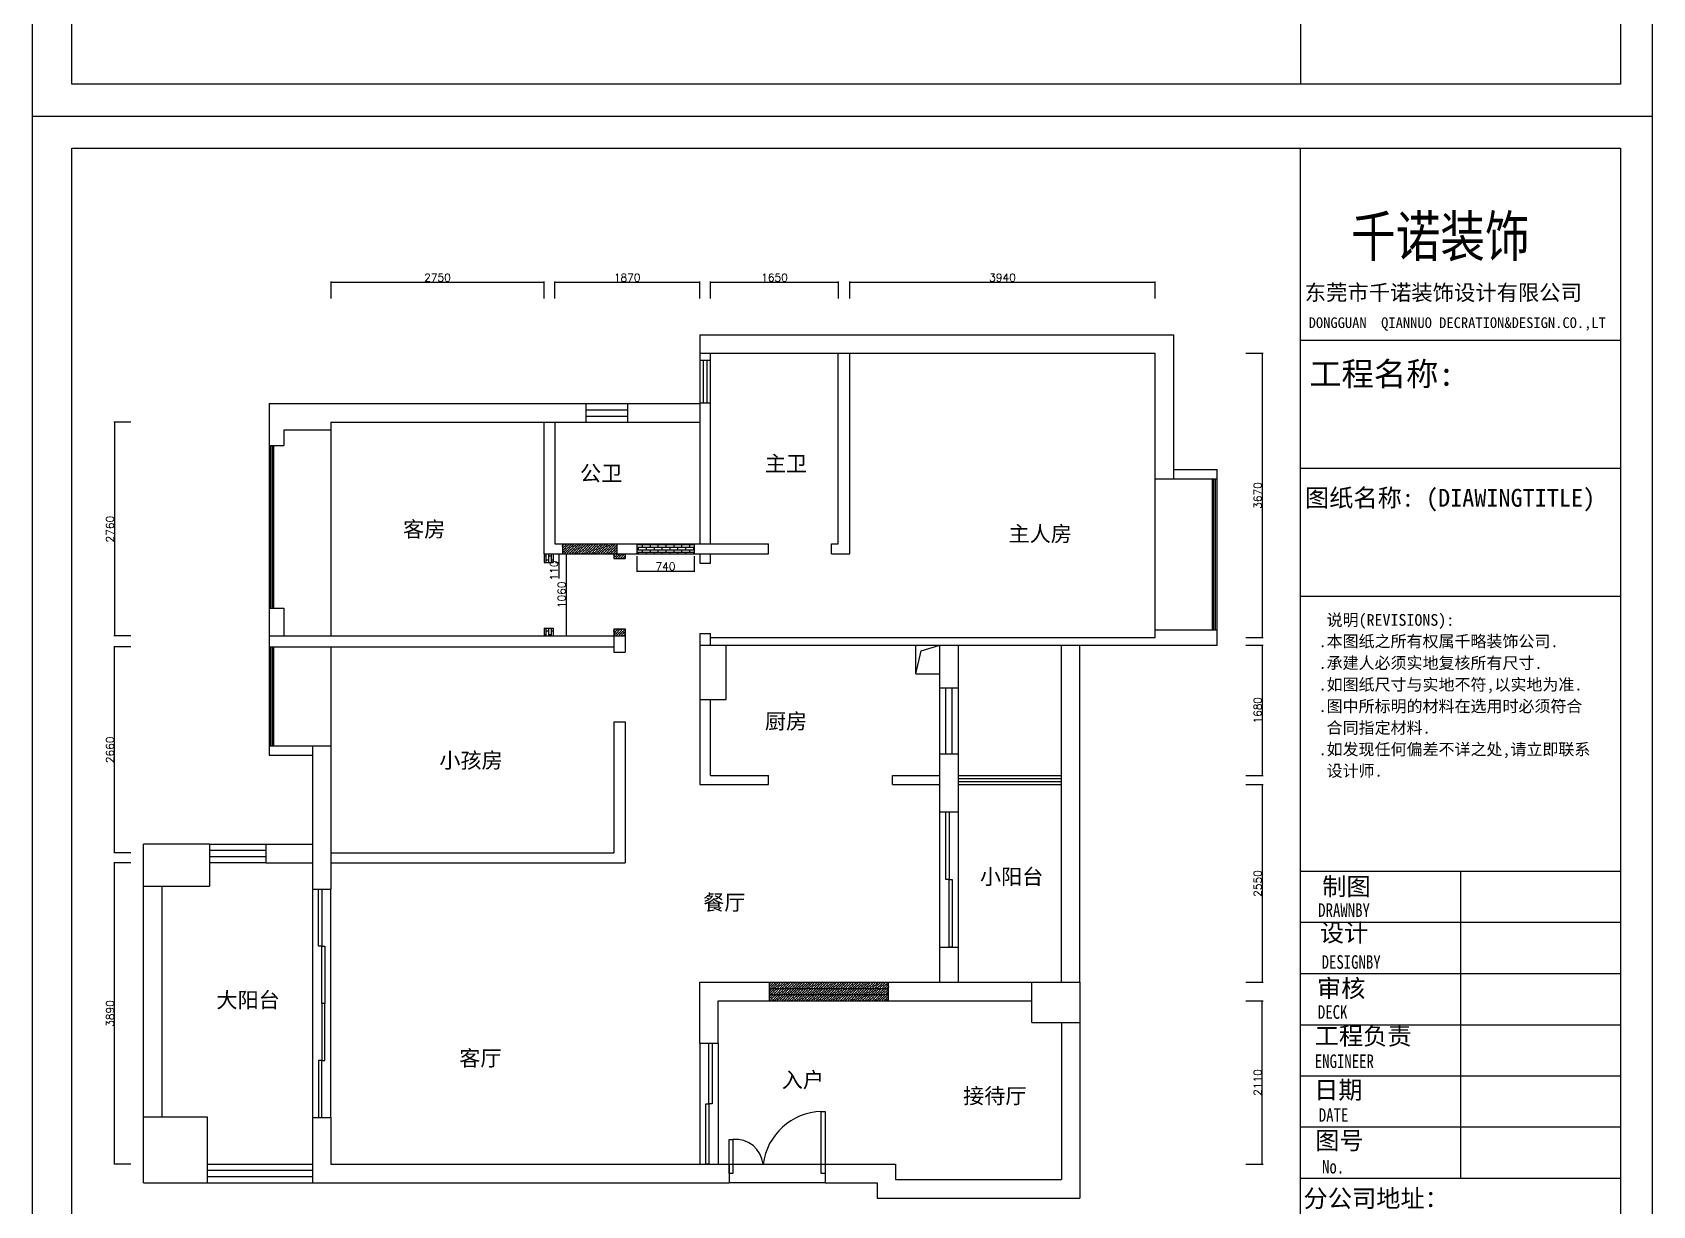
# Model space of a CAD drawing. Header units: millimetres. Extents: x 1149180 to 1411665549, y -85375798 to -28940.
# Drawn here: x 1149181 to 1170098, y -60353 to -45203 of the extents above; entities that cross this region are included whole.
import ezdxf

# ---------------------------------------------------------------- set-up
doc = ezdxf.new("R2010")
doc.units = ezdxf.units.MM
doc.header["$PDMODE"] = 35
for name, color, linetype in [('GSHTK', 7, 'Continuous'), ('TEXT', 3, 'Continuous'), ('图框', 7, 'Continuous')]:
    doc.layers.add(name, color=color, linetype=linetype)
doc.styles.get("Standard").update_dxf_attribs({"font": 'txt', "bigfont": 'gbcbig.shx'})
doc.styles.add('仿宋', font='SimSun.ttf')
doc.styles.add('宋体字', font='NSimSun.ttf', dxfattribs={"width": 0.8, "height": 120})
doc.dimstyles.new('ISO-25', dxfattribs={"dimtxt": 100, "dimasz": 2.5, "dimexe": 10, "dimexo": 30, "dimgap": 10, "dimtad": 1, "dimdec": 0, "dimtxsty": 'Standard', "dimblk": 'ARCHTICK', "dimcen": 2.5, "dimclrd": 8, "dimclre": 8, "dimclrt": 3, "dimadec": 0, "dimazin": 0, "dimtfac": 1, "dimtdec": 0, "dimtmove": 0, "dimatfit": 3, "dimldrblk": 'DOT', "dimfxl": 1.25, "dimarcsym": 0})
pattern_1 = [(45, (2323.479, -31967.004), (11.78658616, 43.2174826), [55.5625, -11.1125, 0, -11.1125])]

# ---------------------------------------------------------------- blocks, each defined once
blk = doc.blocks.new('_ArchTick')
at = {"color": 0, "linetype": 'ByBlock', "const_width": 0.15}
blk.add_lwpolyline([(-0.5, -0.5), (0.5, 0.5)], dxfattribs=at)
blk = doc.blocks.new('*D529')
at = {"color": 8, "lineweight": -2}
for p, q in [((1150452, -55927), (1150232, -55927)), ((1150242, -59817), (1150242, -55927)), ((1150452, -59817), (1150232, -59817))]:
    blk.add_line(p, q, dxfattribs=at)
at = {"layer": 'Defpoints', "color": 0}
for p in [(1150242, -55927), (1150482, -55927), (1150482, -59817)]:
    blk.add_point(p, dxfattribs=at)
at = {"color": 8, "lineweight": -2, "xscale": 2.5, "yscale": 2.5, "zscale": 2.5}
for p, rotation in [((1150242, -55927), 90), ((1150242, -59817), 270)]:
    blk.add_blockref('_ArchTick', p, dxfattribs=dict(at, rotation=rotation))
at = {"color": 3, "insert": (1150182, -57872), "char_height": 100, "attachment_point": 5, "rotation": 90}
blk.add_mtext('3890', dxfattribs=at)
blk = doc.blocks.new('_Dot')
at = {"color": 0, "linetype": 'ByBlock', "lineweight": -2}
blk.add_line((-0.5, 0), (-1, 0), dxfattribs=at)
at = {"color": 0, "linetype": 'ByBlock', "const_width": 0.5}
blk.add_lwpolyline([(-0.25, 0, 1), (0.25, 0, 1)], format="xyb", close=True, dxfattribs=at)
blk = doc.blocks.new('*D530')
at = {"color": 8, "lineweight": -2}
for p, q in [((1150452, -53137), (1150232, -53137)), ((1150242, -55797), (1150242, -53137)), ((1150452, -55797), (1150232, -55797))]:
    blk.add_line(p, q, dxfattribs=at)
at = {"layer": 'Defpoints', "color": 0}
for p in [(1150242, -53137), (1150482, -53137), (1150482, -55797)]:
    blk.add_point(p, dxfattribs=at)
at = {"color": 8, "lineweight": -2, "xscale": 2.5, "yscale": 2.5, "zscale": 2.5}
for p, rotation in [((1150242, -53137), 90), ((1150242, -55797), 270)]:
    blk.add_blockref('_ArchTick', p, dxfattribs=dict(at, rotation=rotation))
at = {"color": 3, "insert": (1150182, -54467), "char_height": 100, "attachment_point": 5, "rotation": 90}
blk.add_mtext('2660', dxfattribs=at)
blk = doc.blocks.new('*D531')
at = {"color": 8, "lineweight": -2}
for p, q in [((1150452, -50237), (1150233, -50237)), ((1150243, -52997), (1150243, -50237)), ((1150452, -52997), (1150233, -52997))]:
    blk.add_line(p, q, dxfattribs=at)
at = {"layer": 'Defpoints', "color": 0}
for p in [(1150243, -50237), (1150482, -50237), (1150482, -52997)]:
    blk.add_point(p, dxfattribs=at)
at = {"color": 8, "lineweight": -2, "xscale": 2.5, "yscale": 2.5, "zscale": 2.5}
for p, rotation in [((1150243, -50237), 90), ((1150243, -52997), 270)]:
    blk.add_blockref('_ArchTick', p, dxfattribs=dict(at, rotation=rotation))
at = {"color": 3, "insert": (1150183, -51617), "char_height": 100, "attachment_point": 5, "rotation": 90}
blk.add_mtext('2760', dxfattribs=at)
blk = doc.blocks.new('*D532')
at = {"color": 8, "lineweight": -2}
for p, q in [((1153036, -48639), (1153036, -48419)), ((1153036, -48429), (1155786, -48429)), ((1155786, -48639), (1155786, -48419))]:
    blk.add_line(p, q, dxfattribs=at)
at = {"layer": 'Defpoints', "color": 0}
for p in [(1155786, -48429), (1153036, -48669), (1155786, -48669)]:
    blk.add_point(p, dxfattribs=at)
at = {"color": 8, "lineweight": -2, "xscale": 2.5, "yscale": 2.5, "zscale": 2.5, "rotation": 180}
blk.add_blockref('_ArchTick', (1153036, -48429), dxfattribs=at)
at = {"color": 8, "lineweight": -2, "xscale": 2.5, "yscale": 2.5, "zscale": 2.5}
blk.add_blockref('_ArchTick', (1155786, -48429), dxfattribs=at)
at = {"color": 3, "insert": (1154411, -48369), "char_height": 100, "attachment_point": 5}
blk.add_mtext('2750', dxfattribs=at)
blk = doc.blocks.new('*D533')
at = {"color": 8, "lineweight": -2}
for p, q in [((1155926, -48639), (1155926, -48419)), ((1155926, -48429), (1157796, -48429)), ((1157796, -48639), (1157796, -48419))]:
    blk.add_line(p, q, dxfattribs=at)
at = {"layer": 'Defpoints', "color": 0}
for p in [(1157796, -48429), (1155926, -48669), (1157796, -48669)]:
    blk.add_point(p, dxfattribs=at)
at = {"color": 8, "lineweight": -2, "xscale": 2.5, "yscale": 2.5, "zscale": 2.5, "rotation": 180}
blk.add_blockref('_ArchTick', (1155926, -48429), dxfattribs=at)
at = {"color": 8, "lineweight": -2, "xscale": 2.5, "yscale": 2.5, "zscale": 2.5}
blk.add_blockref('_ArchTick', (1157796, -48429), dxfattribs=at)
at = {"color": 3, "insert": (1156861, -48369), "char_height": 100, "attachment_point": 5}
blk.add_mtext('1870', dxfattribs=at)
blk = doc.blocks.new('*D534')
at = {"color": 8, "lineweight": -2}
for p, q in [((1157936, -48639), (1157936, -48419)), ((1157936, -48429), (1159586, -48429)), ((1159586, -48639), (1159586, -48419))]:
    blk.add_line(p, q, dxfattribs=at)
at = {"layer": 'Defpoints', "color": 0}
for p in [(1159586, -48429), (1157936, -48669), (1159586, -48669)]:
    blk.add_point(p, dxfattribs=at)
at = {"color": 8, "lineweight": -2, "xscale": 2.5, "yscale": 2.5, "zscale": 2.5, "rotation": 180}
blk.add_blockref('_ArchTick', (1157936, -48429), dxfattribs=at)
at = {"color": 8, "lineweight": -2, "xscale": 2.5, "yscale": 2.5, "zscale": 2.5}
blk.add_blockref('_ArchTick', (1159586, -48429), dxfattribs=at)
at = {"color": 3, "insert": (1158761, -48369), "char_height": 100, "attachment_point": 5}
blk.add_mtext('1650', dxfattribs=at)
blk = doc.blocks.new('*D535')
at = {"color": 8, "lineweight": -2}
for p, q in [((1159736, -48639), (1159736, -48419)), ((1159736, -48429), (1163676, -48429)), ((1163676, -48639), (1163676, -48419))]:
    blk.add_line(p, q, dxfattribs=at)
at = {"layer": 'Defpoints', "color": 0}
for p in [(1163676, -48429), (1159736, -48669), (1163676, -48669)]:
    blk.add_point(p, dxfattribs=at)
at = {"color": 8, "lineweight": -2, "xscale": 2.5, "yscale": 2.5, "zscale": 2.5, "rotation": 180}
blk.add_blockref('_ArchTick', (1159736, -48429), dxfattribs=at)
at = {"color": 8, "lineweight": -2, "xscale": 2.5, "yscale": 2.5, "zscale": 2.5}
blk.add_blockref('_ArchTick', (1163676, -48429), dxfattribs=at)
at = {"color": 3, "insert": (1161706, -48369), "char_height": 100, "attachment_point": 5}
blk.add_mtext('3940', dxfattribs=at)
blk = doc.blocks.new('*D536')
at = {"color": 8, "lineweight": -2}
for p, q in [((1164849, -49347), (1165069, -49347)), ((1165059, -49347), (1165059, -53017)), ((1164849, -53017), (1165069, -53017))]:
    blk.add_line(p, q, dxfattribs=at)
at = {"layer": 'Defpoints', "color": 0}
for p in [(1164819, -49347), (1164819, -53017), (1165059, -53017)]:
    blk.add_point(p, dxfattribs=at)
at = {"color": 8, "lineweight": -2, "xscale": 2.5, "yscale": 2.5, "zscale": 2.5}
for p, rotation in [((1165059, -49347), 90), ((1165059, -53017), 270)]:
    blk.add_blockref('_ArchTick', p, dxfattribs=dict(at, rotation=rotation))
at = {"color": 3, "insert": (1164999, -51182), "char_height": 100, "attachment_point": 5, "rotation": 90}
blk.add_mtext('3670', dxfattribs=at)
blk = doc.blocks.new('*D537')
at = {"color": 8, "lineweight": -2}
for p, q in [((1164849, -53117), (1165069, -53117)), ((1165059, -53117), (1165059, -54797)), ((1164849, -54797), (1165069, -54797))]:
    blk.add_line(p, q, dxfattribs=at)
at = {"layer": 'Defpoints', "color": 0}
for p in [(1164819, -53117), (1164819, -54797), (1165059, -54797)]:
    blk.add_point(p, dxfattribs=at)
at = {"color": 8, "lineweight": -2, "xscale": 2.5, "yscale": 2.5, "zscale": 2.5}
for p, rotation in [((1165059, -53117), 90), ((1165059, -54797), 270)]:
    blk.add_blockref('_ArchTick', p, dxfattribs=dict(at, rotation=rotation))
at = {"color": 3, "insert": (1164999, -53957), "char_height": 100, "attachment_point": 5, "rotation": 90}
blk.add_mtext('1680', dxfattribs=at)
blk = doc.blocks.new('*D538')
at = {"color": 8, "lineweight": -2}
for p, q in [((1164849, -54917), (1165069, -54917)), ((1165059, -54917), (1165059, -57467)), ((1164849, -57467), (1165069, -57467))]:
    blk.add_line(p, q, dxfattribs=at)
at = {"layer": 'Defpoints', "color": 0}
for p in [(1164819, -54917), (1164819, -57467), (1165059, -57467)]:
    blk.add_point(p, dxfattribs=at)
at = {"color": 8, "lineweight": -2, "xscale": 2.5, "yscale": 2.5, "zscale": 2.5}
for p, rotation in [((1165059, -54917), 90), ((1165059, -57467), 270)]:
    blk.add_blockref('_ArchTick', p, dxfattribs=dict(at, rotation=rotation))
at = {"color": 3, "insert": (1164999, -56192), "char_height": 100, "attachment_point": 5, "rotation": 90}
blk.add_mtext('2550', dxfattribs=at)
blk = doc.blocks.new('*D539')
at = {"color": 8, "lineweight": -2}
for p, q in [((1164849, -57707), (1165069, -57707)), ((1165059, -59817), (1165059, -57707)), ((1164849, -59817), (1165069, -59817))]:
    blk.add_line(p, q, dxfattribs=at)
at = {"layer": 'Defpoints', "color": 0}
for p in [(1164819, -57707), (1165059, -57707), (1164819, -59817)]:
    blk.add_point(p, dxfattribs=at)
at = {"color": 8, "lineweight": -2, "xscale": 2.5, "yscale": 2.5, "zscale": 2.5}
for p, rotation in [((1165059, -57707), 90), ((1165059, -59817), 270)]:
    blk.add_blockref('_ArchTick', p, dxfattribs=dict(at, rotation=rotation))
at = {"color": 3, "insert": (1164999, -58762), "char_height": 100, "attachment_point": 5, "rotation": 90}
blk.add_mtext('2110', dxfattribs=at)
blk = doc.blocks.new('*D589')
at = {"layer": 'Defpoints', "color": 0}
for p in [(1156986, -51937), (1157726, -51937), (1157726, -52160)]:
    blk.add_point(p, dxfattribs=at)
at = {"layer": 'GSHTK', "color": 8, "lineweight": -2}
for p, q in [((1156986, -51967), (1156986, -52170)), ((1157726, -51967), (1157726, -52170)), ((1156986, -52160), (1157726, -52160))]:
    blk.add_line(p, q, dxfattribs=at)
at = {"layer": 'GSHTK', "color": 8, "lineweight": -2, "xscale": 2.5, "yscale": 2.5, "zscale": 2.5, "rotation": 180}
blk.add_blockref('_ArchTick', (1156986, -52160), dxfattribs=at)
at = {"layer": 'GSHTK', "color": 8, "lineweight": -2, "xscale": 2.5, "yscale": 2.5, "zscale": 2.5}
blk.add_blockref('_ArchTick', (1157726, -52160), dxfattribs=at)
at = {"layer": 'GSHTK', "color": 3, "insert": (1157356, -52100), "char_height": 100, "attachment_point": 5}
blk.add_mtext('740', dxfattribs=at)
blk = doc.blocks.new('*D590')
at = {"layer": 'Defpoints', "color": 0}
for p in [(1155906, -51937), (1155906, -52997), (1156073, -52997)]:
    blk.add_point(p, dxfattribs=at)
at = {"layer": 'GSHTK', "color": 8, "lineweight": -2}
for p, q in [((1155936, -51937), (1156083, -51937)), ((1156073, -51937), (1156073, -52997)), ((1155936, -52997), (1156083, -52997))]:
    blk.add_line(p, q, dxfattribs=at)
at = {"layer": 'GSHTK', "color": 8, "lineweight": -2, "xscale": 2.5, "yscale": 2.5, "zscale": 2.5}
for p, rotation in [((1156073, -51937), 90), ((1156073, -52997), 270)]:
    blk.add_blockref('_ArchTick', p, dxfattribs=dict(at, rotation=rotation))
at = {"layer": 'GSHTK', "color": 3, "insert": (1156013, -52467), "char_height": 100, "attachment_point": 5, "rotation": 90}
blk.add_mtext('1060', dxfattribs=at)
blk = doc.blocks.new('*D591')
at = {"layer": 'Defpoints', "color": 0}
for p in [(1155906, -51937), (1155906, -52047), (1155976, -52047)]:
    blk.add_point(p, dxfattribs=at)
at = {"layer": 'GSHTK', "color": 8, "lineweight": -2}
for p, q in [((1155936, -51937), (1155986, -51937)), ((1155936, -52047), (1155986, -52047)), ((1155976, -51937), (1155976, -52047)), ((1155976, -52047), (1155976, -52253))]:
    blk.add_line(p, q, dxfattribs=at)
at = {"layer": 'GSHTK', "color": 8, "lineweight": -2, "xscale": 2.5, "yscale": 2.5, "zscale": 2.5}
for p, rotation in [((1155976, -51937), 90), ((1155976, -52047), 270)]:
    blk.add_blockref('_ArchTick', p, dxfattribs=dict(at, rotation=rotation))
at = {"layer": 'GSHTK', "color": 3, "insert": (1155916, -52151), "char_height": 100, "attachment_point": 5, "rotation": 90}
blk.add_mtext('110', dxfattribs=at)
blk = doc.blocks.new('324SDASD32')
at = {"color": 8}
blk.add_line((1149692, -28527), (1149692, -12006), dxfattribs=at)
at = {"layer": '图框', "color": 3}
for p, q in [((1149183, -28940), (1149184, -11593)), ((1149184, -11593), (1170099, -11593)), ((1170099, -28940), (1170099, -11593)), ((1149183, -28940), (1170099, -28940))]:
    blk.add_line(p, q, dxfattribs=at)
at = {"layer": '图框', "color": 8}
for p, q in [((1149692, -12006), (1169686, -12006)), ((1165556, -28527), (1165556, -12006)), ((1169686, -12006), (1169686, -28527)), ((1165556, -14484), (1169686, -14484)), ((1165556, -16136), (1169686, -16136)), ((1165556, -17788), (1169686, -17788)), ((1165556, -21340), (1169686, -21340)), ((1167621, -21340), (1167621, -25305)), ((1165556, -22001), (1169686, -22001)), ((1165556, -22662), (1169686, -22662)), ((1165556, -23323), (1169686, -23323)), ((1165556, -23983), (1169686, -23983)), ((1165556, -24644), (1169686, -24644)), ((1165556, -25305), (1169686, -25305)), ((1165556, -27288), (1169686, -27288)), ((1169686, -28527), (1149692, -28527))]:
    blk.add_line(p, q, dxfattribs=at)
at = {"layer": '图框', "color": 1, "style": '宋体字', "width": 0.8}
for s, height, p in [('千诺装饰', 528, (1166208, -13406)), ('DRAWNBY', 175.3, (1165783, -21931)), ('DESIGNBY', 175.3, (1165827, -22601)), ('DECK', 175.3, (1165779, -23247)), ('ENGINEER', 175.3, (1165739, -23882)), ('DATE', 175.3, (1165791, -24577)), ('No.', 175.3, (1165833, -25244)), ('东莞市清溪镇御鹿华庭3期D11112铺', 175.26, (1165731, -26234)), ('电话：0769-82526599', 250.14, (1165889, -26781))]:
    blk.add_text(s, height=height, dxfattribs=at).set_placement(p)
at = {"layer": '图框', "color": 1, "style": '仿宋'}
for s, height, p in [('东莞市千诺装饰设计有限公司', 201.78, (1165610, -13970)), ('DONGGUAN  QIANNUO DECRATION&DESIGN.CO.,LT', 137.58, (1165660, -14327)), ('工程名称:', 305.7, (1165667, -15072)), ('图纸名称: (DIAWINGTITLE)', 229.29, (1165612, -16634)), ('     说明(REVISIONS):', 151.33, (1165377, -18172)), ('    .本图纸之所有权属千略装饰公司.', 151.33, (1165377, -18448)), ('    .承建人必须实地复核所有尺寸.', 151.33, (1165377, -18728)), ('    .如图纸尺寸与实地不符,以实地为准.', 151.33, (1165377, -19007)), ('    .图中所标明的材料在选用时必须符合', 151.33, (1165377, -19286)), ('     合同指定材料.', 151.33, (1165377, -19564)), ('    .如发现任何偏差不详之处,请立即联系', 151.33, (1165377, -19843)), ('     设计师.', 151.3, (1165377, -20120)), ('制图', 229.3, (1165835, -21652)), ('设计', 229.3, (1165804, -22250)), ('审核', 229.3, (1165767, -22968)), ('工程负责', 229.3, (1165738, -23582)), ('日期', 229.3, (1165730, -24280)), ('图号', 229.3, (1165744, -24933)), ('分公司地址：', 229.3, (1165594, -25680)), ('客户签名：', 229.3, (1165688, -27674))]:
    blk.add_text(s, height=height, dxfattribs=at).set_placement(p)

msp = doc.modelspace()

# ---------------------------------------------------------------- hatches: boundary and pattern name
at = {"layer": 'GSHTK'}
h = msp.add_hatch(dxfattribs=at)
h.set_pattern_fill('ANSI36', color=1, scale=7, style=0)
h.set_pattern_definition(pattern_1)
h.paths.add_polyline_path([(1156725.5, -51807.1), (1156025.5, -51807.1), (1156025.5, -51937.1), (1156725.5, -51937.1)])
h = msp.add_hatch(dxfattribs=at)
h.set_pattern_fill('AR-BRSTD', color=1, scale=0.5, style=0)
h.set_pattern_definition([(0, (2323.48, -31967.004), (0, 33.8709), []), (90, (2323.48, -31967.004), (-50.8, 33.8709), [33.8709, -33.8709])])
h.paths.add_polyline_path([(1157725.5, -51807.1), (1156985.5, -51807.1), (1156985.5, -51937.1), (1157725.5, -51937.1)])
h = msp.add_hatch(dxfattribs=at)
h.set_pattern_fill('AR-BRSTD', color=1, scale=0.5, angle=90, style=0)
h.set_pattern_definition([(90, (-18592.39, 0), (-33.8709, 2e-15), []), (180, (-18592.39, 0), (-33.8709, -50.8), [33.8709, -33.8709])])
h.paths.add_polyline_path([(1155905.8, -51937.1), (1155785.8, -51937.1), (1155785.8, -52047.1), (1155905.8, -52047.1)])
h.paths.add_polyline_path([(1155905.8, -52897.1), (1155785.8, -52897.1), (1155785.8, -52997.1), (1155905.8, -52997.1)])
h = msp.add_hatch(dxfattribs=at)
h.set_pattern_fill('ANSI36', color=1, scale=7, style=0)
h.set_pattern_definition(pattern_1)
h.paths.add_polyline_path([(1156835.5, -51937.1), (1156685.5, -51937.1), (1156685.5, -51997.1), (1156835.5, -51997.1)])
h = msp.add_hatch(dxfattribs=at)
h.set_pattern_fill('ANSI36', color=1, scale=7, style=0)
h.set_pattern_definition(pattern_1)
h.paths.add_polyline_path([(1156835.5, -52907.1), (1156685.5, -52907.1), (1156685.5, -52997.1), (1156835.5, -52997.1)])
h = msp.add_hatch(dxfattribs=at)
h.set_pattern_fill('ANSI36', color=1, scale=7, style=0)
h.set_pattern_definition(pattern_1)
h.paths.add_polyline_path([(1160235.5, -57467.1), (1158695.5, -57467.1), (1158695.5, -57547.1), (1160235.5, -57547.1)])
h.paths.add_polyline_path([(1160235.5, -57547.1), (1158695.5, -57547.1), (1158695.5, -57627.1), (1160235.5, -57627.1)])
h.paths.add_polyline_path([(1160235.5, -57627.1), (1158695.5, -57627.1), (1158695.5, -57707.1), (1160235.5, -57707.1)])

# ---------------------------------------------------------------- linework, layer by layer
at = {"color": 8}
for p, q in [((1157795.5, -49107.1), (1157795.5, -51807.1)), ((1157795.5, -49107.1), (1163915.5, -49107.1)), ((1163915.5, -50967.1), (1163915.5, -49107.1)), ((1157795.5, -49347.1), (1163675.5, -49347.1)), ((1157935.5, -51807.1), (1157935.5, -49347.1)), ((1159585.5, -51807.1), (1159585.5, -49347.1)), ((1159735.5, -51937.1), (1159735.5, -49347.1)), ((1163675.5, -53017.1), (1163675.5, -49347.1)), ((1157795.5, -49437.1), (1157935.5, -49437.1)), ((1157795.5, -49987.1), (1157935.5, -49987.1)), ((1152235.5, -49997.1), (1152235.5, -54537.1)), ((1152235.5, -49997.1), (1157795.5, -49997.1)), ((1156325.5, -49997.1), (1156325.5, -50237.1)), ((1156865.5, -49997.1), (1156865.5, -50237.1)), ((1152425.5, -50337.1), (1152425.5, -50537.1)), ((1152425.5, -50337.1), (1153035.5, -50337.1)), ((1153035.5, -50237.1), (1153035.5, -52997.1)), ((1153035.5, -50237.1), (1157795.5, -50237.1)), ((1155785.5, -50237.1), (1155785.5, -51937.1)), ((1155925.5, -50237.1), (1155925.5, -51807.1)), ((1152235.5, -50537.1), (1152425.5, -50537.1)), ((1152295.5, -50537.1), (1152295.5, -52637.1)), ((1163675.5, -50967.1), (1164475.5, -50967.1)), ((1163915.5, -50847.1), (1164475.5, -50847.1)), ((1164415.5, -52917.1), (1164415.5, -50967.1)), ((1164475.5, -53117.1), (1164475.5, -50847.1)), ((1155925.5, -51807.1), (1156985.5, -51807.1)), ((1156025.5, -51807.1), (1156025.5, -51937.1)), ((1156725.5, -51807.1), (1156725.5, -51937.1)), ((1156985.5, -51807.1), (1156985.5, -51937.1)), ((1157725.5, -51807.1), (1157725.5, -51937.1)), ((1157725.5, -51807.1), (1158685.5, -51807.1)), ((1158685.5, -51937.1), (1158685.5, -51807.1)), ((1159495.5, -51807.1), (1159585.5, -51807.1)), ((1159495.5, -51937.1), (1159495.5, -51807.1)), ((1155785.5, -51937.1), (1156985.5, -51937.1)), ((1155785.8, -51937.1), (1155785.8, -52047.1)), ((1155785.8, -52047.1), (1155905.8, -52047.1)), ((1155905.8, -51937.1), (1155905.8, -52047.1)), ((1156685.5, -51937.1), (1156685.5, -51997.1)), ((1156685.5, -51997.1), (1156835.5, -51997.1)), ((1156835.5, -51937.1), (1156835.5, -51997.1)), ((1157725.5, -51937.1), (1158685.5, -51937.1)), ((1157795.5, -51937.1), (1157795.5, -52057.1)), ((1157795.5, -52057.1), (1157935.5, -52057.1)), ((1157935.5, -52057.1), (1157935.5, -51937.1)), ((1159495.5, -51937.1), (1159735.5, -51937.1)), ((1152235.5, -52637.1), (1152425.5, -52637.1)), ((1152425.5, -52637.1), (1152425.5, -52997.1)), ((1155785.8, -52897.1), (1155905.8, -52897.1)), ((1155785.8, -52897.1), (1155785.8, -52997.1)), ((1155905.8, -52897.1), (1155905.8, -52997.1)), ((1156685.5, -52907.1), (1156685.5, -53207.1)), ((1156685.5, -52907.1), (1156835.5, -52907.1)), ((1156835.5, -52907.1), (1156835.5, -53207.1)), ((1163675.5, -52917.1), (1164475.5, -52917.1)), ((1152235.5, -52997.1), (1156835.5, -52997.1)), ((1157795.5, -52967.1), (1157795.5, -54917.1)), ((1157795.5, -52967.1), (1157935.5, -52967.1)), ((1157795.5, -53117.1), (1164475.5, -53117.1)), ((1157935.5, -53117.1), (1157935.5, -52967.1)), ((1157935.5, -53017.1), (1163675.5, -53017.1)), ((1158135.5, -53817.1), (1158135.5, -53117.1)), ((1160585.5, -53487.1), (1160585.5, -53117.1)), ((1160654.5, -53189.3), (1160895.5, -53117.1)), ((1160895.5, -55267.1), (1160895.5, -53117.1)), ((1161135.5, -55267.1), (1161135.5, -53117.1)), ((1162465.5, -57467.1), (1162465.5, -53117.1)), ((1162705.5, -57467.1), (1162705.5, -53117.1)), ((1152235.5, -53137.1), (1156685.5, -53137.1)), ((1152295.5, -53137.1), (1152295.5, -54417.1)), ((1153035.5, -53137.1), (1153035.5, -56267.1)), ((1156685.5, -53207.1), (1156835.5, -53207.1)), ((1160585.5, -53487.1), (1160654.5, -53189.3)), ((1160585.5, -53487.1), (1160895.5, -53487.1)), ((1160895.5, -53667.1), (1161135.5, -53667.1)), ((1157795.5, -53817.1), (1158135.5, -53817.1)), ((1157935.5, -54797.1), (1157935.5, -53817.1)), ((1156685.5, -54107.1), (1156685.5, -55797.1)), ((1156685.5, -54107.1), (1156835.5, -54107.1)), ((1156835.5, -54107.1), (1156835.5, -55927.1)), ((1152235.5, -54417.1), (1153035.5, -54417.1)), ((1152235.5, -54537.1), (1152795.5, -54537.1)), ((1152795.5, -54417.1), (1152795.5, -56267.1)), ((1160895.5, -54517.1), (1161135.5, -54517.1)), ((1157935.5, -54797.1), (1158685.5, -54797.1)), ((1158685.5, -54917.1), (1158685.5, -54797.1)), ((1160285.5, -54797.1), (1160895.5, -54797.1)), ((1160285.5, -54917.1), (1160285.5, -54797.1)), ((1161135.5, -54797.1), (1162465.5, -54797.1)), ((1157795.5, -54917.1), (1158685.5, -54917.1)), ((1160285.5, -54917.1), (1160895.5, -54917.1)), ((1161135.5, -54917.1), (1162465.5, -54917.1)), ((1160895.5, -55267.1), (1161135.5, -55267.1)), ((1160895.5, -57017.1), (1160895.5, -55267.1)), ((1161135.5, -57017.1), (1161135.5, -55267.1)), ((1151465.5, -55687.1), (1150615.5, -55687.1)), ((1150615.5, -60057.1), (1150615.5, -55687.1)), ((1151465.5, -55687.1), (1151465.5, -56227.1)), ((1151465.5, -55687.1), (1152195.5, -55687.1)), ((1152195.5, -55687.1), (1152195.5, -55927.1)), ((1152195.5, -55687.1), (1152795.5, -55687.1)), ((1153035.5, -55797.1), (1156685.5, -55797.1)), ((1152195.5, -55927.1), (1151465.5, -55927.1)), ((1152195.5, -55927.1), (1152795.5, -55927.1)), ((1153035.5, -55927.1), (1156835.5, -55927.1)), ((1150615.5, -56227.1), (1151465.5, -56227.1)), ((1150855.5, -59207.1), (1150855.5, -56227.1)), ((1152795.5, -56267.1), (1153035.5, -56267.1)), ((1152795.5, -56267.1), (1152795.5, -59217.1)), ((1153035.5, -59217.1), (1153035.5, -56267.1)), ((1160895.5, -57017.1), (1161135.5, -57017.1)), ((1160895.5, -57467.1), (1160895.5, -57017.1)), ((1161135.5, -57467.1), (1161135.5, -57017.1)), ((1157795.5, -57467.1), (1162705.5, -57467.1)), ((1157795.5, -58257.1), (1157795.5, -57467.1)), ((1158695.5, -57707.1), (1158695.5, -57467.1)), ((1160235.5, -57707.1), (1160235.5, -57467.1)), ((1162085.5, -57987.1), (1162085.5, -57467.1)), ((1162705.5, -57467.1), (1162705.5, -60257.1)), ((1158035.5, -58257.1), (1158035.5, -57707.1)), ((1158035.5, -57707.1), (1162085.5, -57707.1)), ((1162085.5, -57987.1), (1162705.5, -57987.1)), ((1162465.5, -57987.1), (1162465.5, -60017.1)), ((1157795.5, -58257.1), (1157795.5, -59817.1)), ((1157795.5, -58257.1), (1158035.5, -58257.1)), ((1158035.5, -58257.1), (1158035.5, -59817.1)), ((1150615.5, -59207.1), (1151435.5, -59207.1)), ((1151435.5, -59207.1), (1151435.5, -60057.1)), ((1152795.5, -59217.1), (1152795.5, -60057.1)), ((1152795.5, -59217.1), (1153035.5, -59217.1)), ((1153035.5, -59217.1), (1153035.5, -59817.1)), ((1151435.5, -59817.1), (1152795.5, -59817.1)), ((1153035.5, -59817.1), (1158175.5, -59817.1)), ((1158175.5, -59817.1), (1158175.5, -60057.1)), ((1158175.5, -59817.1), (1159415.5, -59817.1)), ((1159415.5, -59817.1), (1159415.5, -60057.1)), ((1159415.5, -59817.1), (1160325.5, -59817.1)), ((1160325.5, -59817.1), (1160325.5, -60017.1)), ((1160325.5, -60017.1), (1162465.5, -60017.1)), ((1150615.5, -60057.1), (1151435.5, -60057.1)), ((1151435.5, -60057.1), (1152795.5, -60057.1)), ((1152795.5, -60057.1), (1158175.5, -60057.1)), ((1159415.5, -60057.1), (1158175.5, -60057.1)), ((1159415.5, -60057.1), (1160085.5, -60057.1)), ((1160085.5, -60057.1), (1160085.5, -60257.1)), ((1160085.5, -60257.1), (1162705.5, -60257.1))]:
    msp.add_line(p, q, dxfattribs=at)
at = {"color": 3}
for p, q in [((1157840.5, -49437.1), (1157840.5, -49987.1)), ((1157890.5, -49987.1), (1157890.5, -49437.1)), ((1156325.5, -50077.1), (1156865.5, -50077.1)), ((1156325.5, -50157.1), (1156865.5, -50157.1)), ((1152255.5, -50537.1), (1152255.5, -52637.1)), ((1152275.5, -50537.1), (1152275.5, -52637.1)), ((1164435.5, -52917.1), (1164435.5, -50967.1)), ((1164455.5, -52917.1), (1164455.5, -50967.1)), ((1152255.5, -53137.1), (1152255.5, -54417.1)), ((1152275.5, -53137.1), (1152275.5, -54417.1)), ((1160975.5, -54517.1), (1160975.5, -53667.1)), ((1161055.5, -54517.1), (1161055.5, -53667.1)), ((1161135.5, -54837.1), (1162465.5, -54837.1)), ((1161135.5, -54877.1), (1162465.5, -54877.1)), ((1152195.5, -55767.1), (1151465.5, -55767.1)), ((1152195.5, -55847.1), (1151465.5, -55847.1)), ((1158695.5, -57547.1), (1160235.5, -57547.1)), ((1158695.5, -57627.1), (1160235.5, -57627.1)), ((1151435.5, -59897.1), (1152795.5, -59897.1)), ((1151435.5, -59977.1), (1152795.5, -59977.1))]:
    msp.add_line(p, q, dxfattribs=at)
at = {"color": 4}
for points in [[(1161015.5, -55267.1), (1161015.5, -56142.1), (1160975.5, -56142.1), (1160975.5, -55267.1)], [(1152875.5, -56267.1), (1152915.5, -56267.1), (1152915.5, -57004.6), (1152875.5, -57004.6)], [(1161055.5, -56142.1), (1161055.5, -57017.1), (1161015.5, -57017.1), (1161015.5, -56142.1)], [(1152915.5, -57004.6), (1152955.5, -57004.6), (1152955.5, -57742.1), (1152915.5, -57742.1)], [(1152915.5, -58479.6), (1152955.5, -58479.6), (1152955.5, -57742.1), (1152915.5, -57742.1)], [(1157915.5, -58257.1), (1157955.5, -58257.1), (1157955.5, -59037.1), (1157915.5, -59037.1)], [(1152875.5, -59217.1), (1152915.5, -59217.1), (1152915.5, -58479.6), (1152875.5, -58479.6)], [(1157875.5, -59037.1), (1157915.5, -59037.1), (1157915.5, -59817.1), (1157875.5, -59817.1)], [(1159365.5, -59137.1), (1159415.5, -59137.1), (1159415.5, -59937.1), (1159365.5, -59937.1)], [(1158175.5, -59497.1), (1158225.5, -59497.1), (1158225.5, -59937.1), (1158175.5, -59937.1)]]:
    msp.add_lwpolyline(points, close=True, dxfattribs=at)
for centre, radius, start, end in [((1159388.1, -59915.6), 778.9, 91.66274, 172.73235), ((1158253.9, -59860.2), 364.2, 6.79418, 94.46718)]:
    msp.add_arc(centre, radius, start, end, dxfattribs=at)
at = {"layer": 'GSHTK', "color": 1}
for p, q in [((1156985.5, -51807.1), (1157725.5, -51807.1)), ((1156985.5, -51937.1), (1157725.5, -51937.1))]:
    msp.add_line(p, q, dxfattribs=at)

# ---------------------------------------------------------------- block references
at = {"layer": 'TEXT', "color": 3}
for p in [(-1, -17346.8), (-2, -34693.6)]:
    msp.add_blockref('324SDASD32', p, dxfattribs=at)

# ---------------------------------------------------------------- texts
at = {"layer": 'GSHTK', "color": 1, "char_height": 200, "width": 1435.504, "attachment_point": 1}
for s, insert in [('\\pt200;{\\fSimSun|b0|i0|c134|p2;公卫}', (1156250.7, -50796.4)), ('\\pt200;{\\fSimSun|b0|i0|c134|p2;主卫}', (1158637.7, -50670.5)), ('\\pt200;{\\fSimSun|b0|i0|c134|p2;客房}', (1153965.5, -51519.2)), ('\\pt200;{\\fSimSun|b0|i0|c134|p2;主人房}', (1161782.7, -51577.5)), ('\\pt200;{\\fSimSun|b0|i0|c134|p2;厨房}', (1158637.7, -53997.5)), ('\\pt200;{\\fSimSun|b0|i0|c134|p2;小孩房}', (1154434.7, -54502.6)), ('\\pt300;{\\fSimSun|b0|i0|c134|p2;小阳台}', (1161413.6, -56004.8)), ('\\pt200;{\\fSimSun|b0|i0|c134|p2;餐厅}', (1157841.1, -56337.9)), ('\\pt300;{\\fSimSun|b0|i0|c134|p2;大阳台}', (1151556.8, -57597.6)), ('\\pt300;{\\fSimSun|b0|i0|c134|p2;客厅}', (1154691.9, -58349)), ('\\pt200;{\\fSimSun|b0|i0|c134|p2;入户}', (1158854.7, -58628.8)), ('\\pt200;{\\fSimSun|b0|i0|c134|p2;接待厅}', (1161197, -58835.6))]:
    msp.add_mtext(s, dxfattribs=dict(at, insert=insert))

# ---------------------------------------------------------------- dimensions: what is measured, and where the dimension line sits
at = {"color": 8}
for base, p1, p2, picture, middle in [((1155785.5, -48429), (1153035.5, -48669), (1155785.5, -48669), '*D532', (1154410.5, -48369)), ((1157795.5, -48429), (1155925.5, -48669), (1157795.5, -48669), '*D533', (1156860.5, -48369)), ((1159585.5, -48429), (1157935.5, -48669), (1159585.5, -48669), '*D534', (1158760.5, -48369)), ((1163675.5, -48429), (1159735.5, -48669), (1163675.5, -48669), '*D535', (1161705.5, -48369))]:
    dim = msp.add_linear_dim(base=base, p1=p1, p2=p2, dimstyle='ISO-25', dxfattribs=at)
    dim.commit()
    dim.dimension.update_dxf_attribs({"geometry": picture, "text_midpoint": middle})
for base, p1, p2, picture, middle in [((1165058.7, -53017.1), (1164818.7, -49347.1), (1164818.7, -53017.1), '*D536', (1164998.7, -51182.1)), ((1150243.5, -50237.1), (1150482.2, -52997.1), (1150482.2, -50237.1), '*D531', (1150183.5, -51617.1)), ((1165058.7, -54797.1), (1164818.7, -53117.1), (1164818.7, -54797.1), '*D537', (1164998.7, -53957.1)), ((1150242.2, -53137.1), (1150482.2, -55797.1), (1150482.2, -53137.1), '*D530', (1150182.2, -54467.1)), ((1165058.7, -57467.1), (1164818.7, -54917.1), (1164818.7, -57467.1), '*D538', (1164998.7, -56192.1)), ((1150242.2, -55927.1), (1150482.2, -59817.1), (1150482.2, -55927.1), '*D529', (1150182.2, -57872.1)), ((1165058.7, -57707.1), (1164818.7, -59817.1), (1164818.7, -57707.1), '*D539', (1164998.7, -58762.1))]:
    dim = msp.add_linear_dim(base=base, p1=p1, p2=p2, angle=90, dimstyle='ISO-25', dxfattribs=at)
    dim.commit()
    dim.dimension.update_dxf_attribs({"geometry": picture, "text_midpoint": middle})
at = {"layer": 'GSHTK', "color": 1}
for p1, p2, distance, picture, middle in [((1155905.8, -51937.1), (1155905.8, -52047.1), 70.1, '*D591', (1155916, -52151.3)), ((1155905.8, -51937.1), (1155905.8, -52997.1), 167.6, '*D590', (1156013.4, -52467.1)), ((1156985.5, -51937.1), (1157725.5, -51937.1), -222.5, '*D589', (1157355.5, -52099.6))]:
    dim = msp.add_aligned_dim(p1=p1, p2=p2, distance=distance, dimstyle='ISO-25', dxfattribs=at)
    dim.commit()
    dim.dimension.update_dxf_attribs({"geometry": picture, "text_midpoint": middle})

doc.saveas('drawing.dxf')
